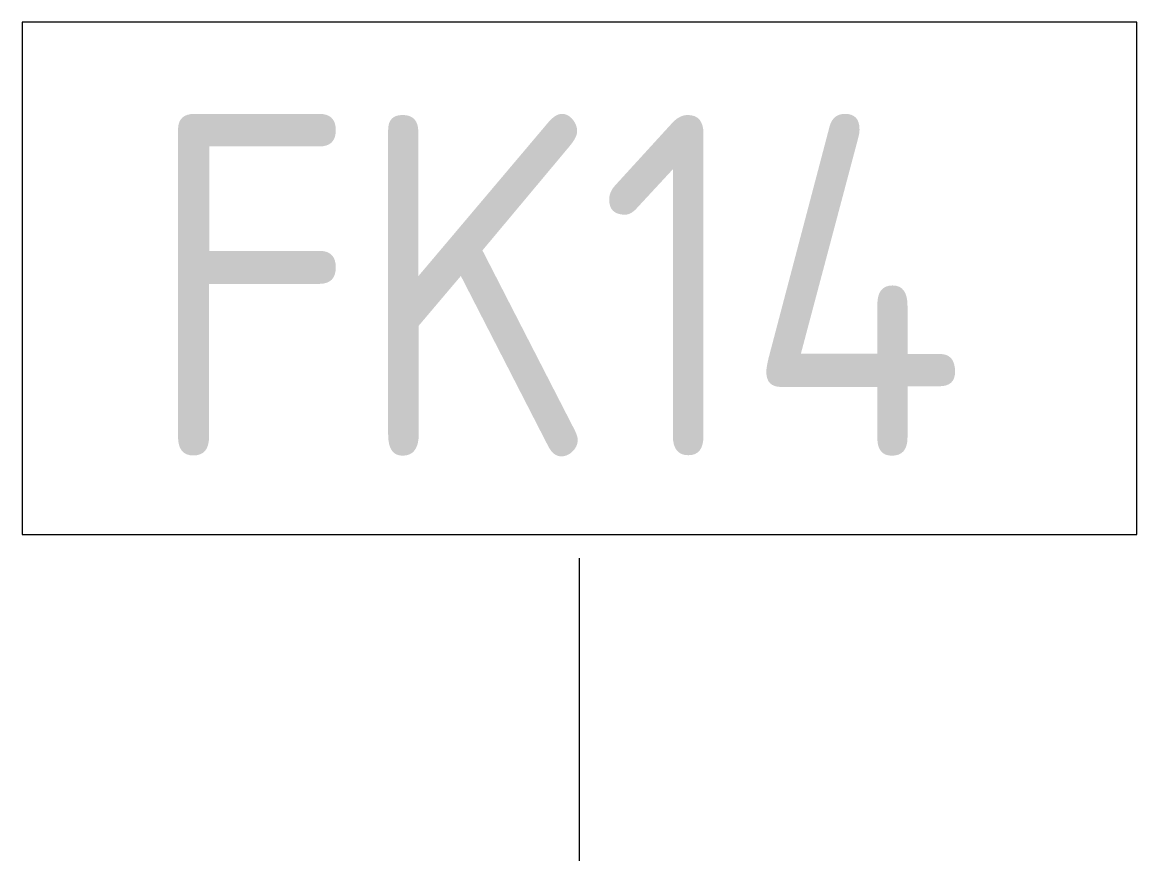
# Model space of a CAD drawing. Header units: millimetres. Extents: x 35524 to 235479, y -8553 to 29000.
# Drawn here: x 49368 to 50021, y 432 to 919 of the extents above; entities that cross this region are included whole.
import ezdxf

# ---------------------------------------------------------------- set-up
doc = ezdxf.new("R2010")
doc.units = ezdxf.units.MM
doc.layers.add('A-WALL-IDEN', color=7, linetype='Continuous', lineweight=9)
doc.styles.add('GOST Common_2', font='GOST_Common.ttf', dxfattribs={"width": 0.9, "height": 200})

# ---------------------------------------------------------------- blocks, each defined once
blk = doc.blocks.new('М_стена_0001 - Типоразмер_без рамки-25382661-План отделки стен 3 этажа в осях 12-23')
at = {"layer": 'A-WALL-IDEN'}
for p, q in [((3.2578, 1.5234), (-3.2734, 1.5234)), ((-3.2734, 1.5234), (-3.2734, -1.4766)), ((3.2578, -1.4766), (3.2578, 1.5234)), ((-3.2734, -1.4766), (3.2578, -1.4766))]:
    blk.add_line(p, q, dxfattribs=at)

msp = doc.modelspace()

# ---------------------------------------------------------------- linework, layer by layer
at = {"layer": 'A-WALL-IDEN'}
msp.add_line((49694.4, -0.99), (49694.4, 605.3), dxfattribs=at)

# ---------------------------------------------------------------- block references
at = {"layer": 'A-WALL-IDEN', "xscale": 99.99999999999993, "yscale": 99.99999999999993, "zscale": 99.99999999999993}
msp.add_blockref('М_стена_0001 - Типоразмер_без рамки-25382661-План отделки стен 3 этажа в осях 12-23', (49695.18, 766.84), dxfattribs=at)

# ---------------------------------------------------------------- texts
at = {"layer": 'A-WALL-IDEN', "insert": (49440.69, 864.87), "char_height": 200, "width": 627.7213, "attachment_point": 1, "style": 'GOST Common_2'}
msp.add_mtext('FK14', dxfattribs=at)

doc.saveas('drawing.dxf')
